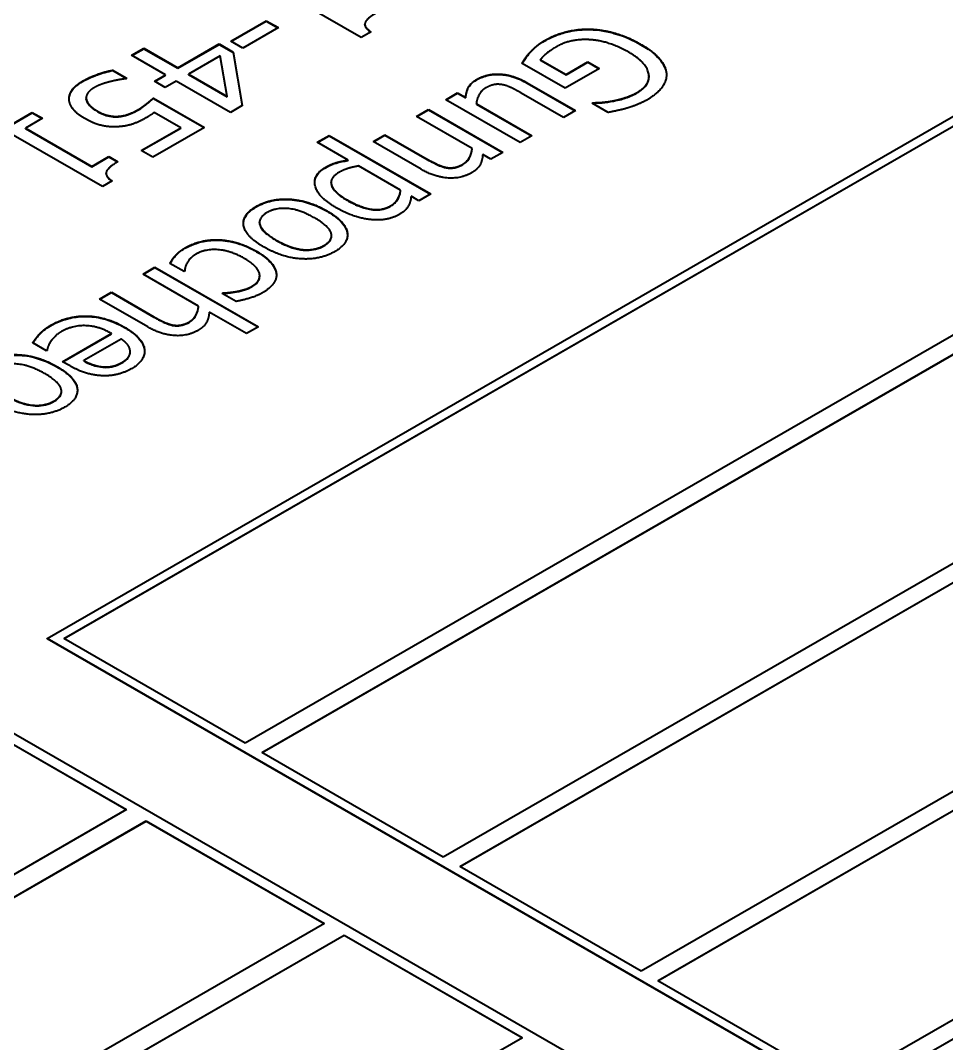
# Model space of a CAD drawing. Header units: millimetres. Extents: x 0 to 1682, y 0 to 1188.
# Drawn here: x 1440.91 to 1448.85, y 1063.9 to 1072.66 of the extents above; entities that cross this region are included whole.
import ezdxf

# ---------------------------------------------------------------- set-up
doc = ezdxf.new("R2010")
doc.units = ezdxf.units.MM
doc.header["$LTSCALE"] = 2
doc.layers.add('가시적인 것(ISO)', color=3, linetype='Continuous', lineweight=40)
doc.layers.add('가시적인 좁은 것(ISO)', color=3, linetype='Continuous', lineweight=35)

msp = doc.modelspace()

# ---------------------------------------------------------------- linework, layer by layer
at = {"layer": '가시적인 것(ISO)'}
for p, q in [((1441.139, 1067.3665), (1453.867, 1074.696)), ((1441.2805, 1067.3665), (1453.867, 1074.6145)), ((1453.867, 1074.6113), (1441.2833, 1067.3648)), ((1455.4226, 1073.7187), (1442.8361, 1066.4706)), ((1442.9775, 1066.3892), (1455.564, 1073.6373)), ((1455.564, 1073.634), (1442.9804, 1066.3876)), ((1443.8302, 1072.5152), (1443.0655, 1072.9556)), ((1457.1197, 1072.7414), (1444.5332, 1065.4934)), ((1442.7114, 1072.4832), (1443.0167, 1072.659)), ((1442.7142, 1072.4815), (1443.0167, 1072.6557)), ((1443.0167, 1072.659), (1443.1199, 1072.5996)), ((1443.0167, 1072.6557), (1443.0167, 1072.659)), ((1443.0167, 1072.6557), (1443.117, 1072.5979)), ((1443.8619, 1072.6257), (1443.8619, 1072.629)), ((1444.6746, 1065.4119), (1457.2611, 1072.66)), ((1457.2611, 1072.6567), (1444.6774, 1065.4103)), ((1443.1199, 1072.5996), (1442.8146, 1072.4238)), ((1443.9141, 1072.5635), (1443.8302, 1072.5152)), ((1442.2576, 1072.2543), (1442.6138, 1072.4594)), ((1442.2576, 1072.251), (1442.6138, 1072.4561)), ((1442.6138, 1072.4594), (1442.7334, 1072.3905)), ((1442.6138, 1072.4561), (1442.6138, 1072.4594)), ((1442.6138, 1072.4561), (1442.7334, 1072.3872)), ((1442.8146, 1072.4238), (1442.7114, 1072.4832)), ((1441.8622, 1072.3624), (1441.966, 1072.4222)), ((1442.1537, 1072.1945), (1441.8622, 1072.3624)), ((1441.865, 1072.3608), (1441.966, 1072.4189)), ((1441.966, 1072.4222), (1442.2576, 1072.2543)), ((1441.966, 1072.4189), (1441.966, 1072.4222)), ((1441.966, 1072.4189), (1442.2576, 1072.251)), ((1442.6206, 1072.358), (1442.349, 1072.2016)), ((1442.6805, 1072.0108), (1442.6206, 1072.358)), ((1442.7334, 1072.3905), (1442.8104, 1071.9312)), ((1442.7334, 1072.3872), (1442.7334, 1072.3905)), ((1442.7334, 1072.3872), (1442.8099, 1071.9309)), ((1445.5787, 1072.0801), (1445.2081, 1072.2936)), ((1445.3662, 1072.3244), (1445.5856, 1072.1981)), ((1445.3662, 1072.3212), (1445.3662, 1072.3244)), ((1445.3662, 1072.3212), (1445.5856, 1072.1949)), ((1445.5856, 1072.1981), (1445.7719, 1072.3054)), ((1445.5856, 1072.1949), (1445.7719, 1072.3022)), ((1445.7719, 1072.3054), (1445.8709, 1072.2484)), ((1445.7719, 1072.3022), (1445.7719, 1072.3054)), ((1445.7719, 1072.3022), (1445.8681, 1072.2468)), ((1441.7013, 1072.2349), (1441.8216, 1072.1656)), ((1441.7013, 1072.2316), (1441.7013, 1072.2349)), ((1441.7013, 1072.2316), (1441.8188, 1072.164)), ((1442.0582, 1072.1395), (1442.1537, 1072.1945)), ((1442.061, 1072.1378), (1442.1537, 1072.1912)), ((1442.1537, 1072.1912), (1442.1537, 1072.1945)), ((1442.2576, 1072.251), (1442.2576, 1072.2543)), ((1442.349, 1072.2016), (1442.6805, 1072.0108)), ((1442.349, 1072.1984), (1442.349, 1072.2016)), ((1442.349, 1072.1984), (1442.6805, 1072.0075)), ((1445.8709, 1072.2484), (1445.5787, 1072.0801)), ((1445.5856, 1072.1949), (1445.5856, 1072.1981)), ((1446.2965, 1072.1767), (1446.2965, 1072.18)), ((1441.8216, 1072.1656), (1441.8141, 1072.1612)), ((1442.1496, 1072.0868), (1442.0582, 1072.1395)), ((1442.2452, 1072.1418), (1442.1496, 1072.0868)), ((1442.7107, 1071.8738), (1442.2452, 1072.1418)), ((1445.2528, 1072.1269), (1445.666, 1071.8889)), ((1445.2528, 1072.1236), (1445.6632, 1071.8872)), ((1441.4734, 1071.9952), (1441.4734, 1071.9984)), ((1442.0492, 1071.9965), (1442.4866, 1071.7447)), ((1442.0492, 1071.9932), (1442.0492, 1071.9965)), ((1442.6805, 1072.0075), (1442.6805, 1072.0108)), ((1444.5541, 1071.9819), (1444.6559, 1072.0405)), ((1444.557, 1071.9803), (1444.6559, 1072.0373)), ((1444.6559, 1072.0405), (1444.726, 1072.0001)), ((1444.6559, 1072.0373), (1444.6559, 1072.0405)), ((1444.6559, 1072.0373), (1444.726, 1071.9969)), ((1444.726, 1071.9969), (1444.726, 1072.0001)), ((1445.5642, 1071.8303), (1445.2012, 1072.0393)), ((1441.4744, 1071.9837), (1441.4744, 1071.987)), ((1442.0492, 1071.9932), (1442.4837, 1071.743)), ((1442.8104, 1071.9312), (1442.7107, 1071.8738)), ((1445.1909, 1071.6152), (1444.5541, 1071.9819)), ((1444.8168, 1071.9479), (1445.2926, 1071.6739)), ((1444.8168, 1071.9446), (1444.8168, 1071.9479)), ((1444.8168, 1071.9446), (1445.2898, 1071.6722)), ((1445.8097, 1071.951), (1445.8187, 1071.9562)), ((1445.9459, 1071.8726), (1445.8097, 1071.951)), ((1445.8126, 1071.9494), (1445.8187, 1071.9529)), ((1445.8187, 1071.9529), (1445.8187, 1071.9562)), ((1440.6183, 1071.6461), (1441.0116, 1071.8726)), ((1440.6211, 1071.6444), (1441.0116, 1071.8693)), ((1441.0982, 1071.8227), (1440.9518, 1071.7383)), ((1441.0116, 1071.8726), (1441.0982, 1071.8227)), ((1441.0116, 1071.8693), (1441.0116, 1071.8726)), ((1441.0116, 1071.8693), (1441.0954, 1071.821)), ((1441.7391, 1071.836), (1441.7391, 1071.8393)), ((1442.283, 1071.7423), (1442.0568, 1071.8726)), ((1444.3052, 1071.8386), (1444.407, 1071.8972)), ((1444.781, 1071.5646), (1444.3052, 1071.8386)), ((1444.308, 1071.8369), (1444.407, 1071.8939)), ((1444.407, 1071.8972), (1445.0437, 1071.5305)), ((1444.407, 1071.8939), (1444.407, 1071.8972)), ((1444.407, 1071.8939), (1445.0409, 1071.5289)), ((1445.666, 1071.8889), (1445.5642, 1071.8303)), ((1440.9518, 1071.7383), (1441.5204, 1071.4109)), ((1440.9518, 1071.7351), (1440.9518, 1071.7383)), ((1440.9518, 1071.7351), (1441.5204, 1071.4076)), ((1441.9447, 1071.5475), (1442.283, 1071.7423)), ((1441.9475, 1071.5458), (1442.283, 1071.739)), ((1442.4866, 1071.7447), (1442.0444, 1071.4901)), ((1442.283, 1071.739), (1442.283, 1071.7423)), ((1458.8167, 1071.7642), (1446.2302, 1064.5161)), ((1441.6126, 1071.2382), (1440.8479, 1071.6785)), ((1443.4526, 1071.6176), (1443.5543, 1071.6762)), ((1443.4554, 1071.616), (1443.5543, 1071.673)), ((1443.5543, 1071.6762), (1444.4255, 1071.1745)), ((1443.5543, 1071.673), (1443.5543, 1071.6762)), ((1443.5543, 1071.673), (1444.4227, 1071.1729)), ((1443.9318, 1071.6236), (1444.0336, 1071.6822)), ((1443.9347, 1071.6219), (1444.0336, 1071.6789)), ((1444.0336, 1071.6822), (1444.3967, 1071.4731)), ((1444.0336, 1071.6789), (1444.0336, 1071.6822)), ((1444.0336, 1071.6789), (1444.3967, 1071.4698)), ((1445.2926, 1071.6739), (1445.1909, 1071.6152)), ((1446.3716, 1064.4347), (1458.9581, 1071.6827)), ((1458.9581, 1071.6795), (1446.3745, 1064.433)), ((1443.7194, 1071.464), (1443.4526, 1071.6176)), ((1444.3451, 1071.3856), (1443.9318, 1071.6236)), ((1444.781, 1071.5613), (1444.781, 1071.5646)), ((1441.5204, 1071.4109), (1441.6669, 1071.4952)), ((1441.5204, 1071.4076), (1441.6669, 1071.4919)), ((1441.6669, 1071.4952), (1441.7446, 1071.4505)), ((1441.6669, 1071.4919), (1441.6669, 1071.4952)), ((1441.6669, 1071.4919), (1441.7418, 1071.4488)), ((1442.0444, 1071.4901), (1441.9447, 1071.5475)), ((1444.9419, 1071.4719), (1444.8711, 1071.5127)), ((1445.0437, 1071.5305), (1444.9419, 1071.4719)), ((1441.5204, 1071.4076), (1441.5204, 1071.4109)), ((1443.7194, 1071.4607), (1443.7194, 1071.464)), ((1444.1677, 1071.2058), (1443.806, 1071.4141)), ((1444.5583, 1071.3989), (1444.5583, 1071.4022)), ((1441.6443, 1071.3487), (1441.6443, 1071.352)), ((1441.6965, 1071.2865), (1441.6126, 1071.2382)), ((1443.5726, 1071.2692), (1443.5726, 1071.2725)), ((1444.1677, 1071.2025), (1444.1677, 1071.2058)), ((1444.3238, 1071.1159), (1444.2571, 1071.1543)), ((1444.4255, 1071.1745), (1444.3238, 1071.1159)), ((1442.959, 1070.9281), (1442.959, 1070.9313)), ((1443.576, 1070.8143), (1443.576, 1070.8176)), ((1460.5138, 1070.7869), (1447.9273, 1063.5388)), ((1448.0687, 1063.4574), (1460.6552, 1070.7055)), ((1460.6552, 1070.7022), (1448.0715, 1063.4557)), ((1442.2368, 1070.6418), (1442.2368, 1070.6451)), ((1441.9611, 1070.4887), (1442.0629, 1070.5473)), ((1441.9639, 1070.4871), (1442.0629, 1070.544)), ((1442.0629, 1070.5473), (1442.9492, 1070.0369)), ((1442.0629, 1070.544), (1442.0629, 1070.5473)), ((1442.0629, 1070.544), (1442.9464, 1070.0353)), ((1442.3118, 1070.5109), (1442.1915, 1070.5802)), ((1442.318, 1070.5144), (1442.3118, 1070.5109)), ((1442.4369, 1070.2147), (1441.9611, 1070.4887)), ((1442.9601, 1070.4699), (1442.9601, 1070.4732)), ((1441.5877, 1070.2737), (1441.6895, 1070.3323)), ((1441.6895, 1070.3323), (1442.0526, 1070.1232)), ((1441.6895, 1070.329), (1441.6895, 1070.3323)), ((1442.001, 1070.0357), (1441.5877, 1070.2737)), ((1441.5906, 1070.272), (1441.6895, 1070.329)), ((1441.6895, 1070.329), (1442.0526, 1070.1199)), ((1442.6377, 1070.3232), (1442.6439, 1070.3267)), ((1442.7581, 1070.2539), (1442.6377, 1070.3232)), ((1442.6406, 1070.3215), (1442.6439, 1070.3235)), ((1442.6439, 1070.3235), (1442.6439, 1070.3267)), ((1442.4369, 1070.2114), (1442.4369, 1070.2147)), ((1442.8474, 1069.9783), (1442.527, 1070.1628)), ((1442.2141, 1070.0491), (1442.2141, 1070.0523)), ((1442.9492, 1070.0369), (1442.8474, 1069.9783)), ((1441.1318, 1069.8314), (1441.0149, 1069.8987)), ((1441.2714, 1069.7375), (1441.6909, 1069.9791)), ((1441.2742, 1069.7359), (1441.6909, 1069.9758)), ((1441.7727, 1069.932), (1441.4523, 1069.7474)), ((1441.6909, 1069.9758), (1441.6909, 1069.9791)), ((1441.138, 1069.8349), (1441.1318, 1069.8314)), ((1441.8499, 1069.8203), (1441.8499, 1069.8235)), ((1441.3299, 1069.7039), (1441.2714, 1069.7375)), ((1441.4523, 1069.7442), (1441.4523, 1069.7474)), ((1441.2614, 1069.4814), (1441.2614, 1069.4847)), ((1454.3129, 1059.7802), (1441.139, 1067.3665)), ((1441.139, 1067.3632), (1441.139, 1067.3665)), ((1454.3129, 1059.7769), (1441.139, 1067.3632)), ((1442.8361, 1066.4706), (1441.2805, 1067.3665)), ((1440.2905, 1066.8778), (1453.867, 1059.0597)), ((1440.2905, 1066.7801), (1441.8179, 1065.9006)), ((1441.815, 1065.8989), (1440.2905, 1066.7768)), ((1444.5332, 1065.4934), (1442.9775, 1066.3892)), ((1441.8179, 1065.9006), (1415.966, 1051.0135)), ((1416.1357, 1050.9158), (1441.9876, 1065.8028)), ((1441.9876, 1065.7996), (1416.1386, 1050.9141)), ((1441.9876, 1065.7996), (1441.9876, 1065.8028)), ((1441.9876, 1065.8028), (1443.5149, 1064.9233)), ((1443.5121, 1064.9217), (1441.9876, 1065.7996)), ((1446.2302, 1064.5161), (1444.6746, 1065.4119)), ((1443.5149, 1064.9233), (1417.6631, 1050.0362)), ((1417.8328, 1049.9385), (1443.6846, 1064.8256)), ((1443.6846, 1064.8223), (1417.8356, 1049.9368)), ((1443.6846, 1064.8223), (1443.6846, 1064.8256)), ((1443.6846, 1064.8256), (1445.212, 1063.946)), ((1445.2091, 1063.9444), (1443.6846, 1064.8223)), ((1447.9273, 1063.5388), (1446.3716, 1064.4347)), ((1445.212, 1063.946), (1419.3602, 1049.0589))]:
    msp.add_line(p, q, dxfattribs=at)
for points, degree in [([(1443.9622, 1072.7275), (1443.879, 1072.6796), (1443.8501, 1072.6059), (1443.9141, 1072.5635)], 2), ([(1445.4033, 1072.49), (1445.4886, 1072.5391), (1445.6853, 1072.589), (1445.7919, 1072.5862)], 2), ([(1445.7919, 1072.5862), (1445.8991, 1072.583), (1446.1198, 1072.5185), (1446.2278, 1072.4563)], 2), ([(1445.2789, 1072.3898), (1445.3064, 1072.4199), (1445.358, 1072.4638), (1445.4033, 1072.49)], 2), ([(1445.5051, 1072.4361), (1445.4597, 1072.41), (1445.3834, 1072.3502), (1445.3662, 1072.3244)], 2), ([(1445.7891, 1072.4959), (1445.71, 1072.501), (1445.5663, 1072.4714), (1445.5051, 1072.4361)], 2), ([(1446.1198, 1072.3902), (1446.0346, 1072.4393), (1445.8689, 1072.4911), (1445.7891, 1072.4959)], 2), ([(1446.2278, 1072.4563), (1446.3303, 1072.3973), (1446.4382, 1072.2726), (1446.4451, 1072.21)], 2), ([(1445.2081, 1072.2936), (1445.2191, 1072.311), (1445.2583, 1072.3676), (1445.2789, 1072.3898)], 2), ([(1446.1975, 1072.0461), (1446.3138, 1072.113), (1446.2732, 1072.3019), (1446.1198, 1072.3902)], 2), ([(1441.4421, 1072.141), (1441.4998, 1072.1743), (1441.6387, 1072.2234), (1441.7013, 1072.2349)], 2), ([(1444.8216, 1072.1565), (1444.8608, 1072.1791), (1444.9585, 1072.2037), (1445.0141, 1072.2017)], 2), ([(1445.0141, 1072.2017), (1445.0692, 1072.1993), (1445.1881, 1072.1641), (1445.2528, 1072.1269)], 2), ([(1446.4451, 1072.21), (1446.4513, 1072.1494), (1446.3681, 1072.0318), (1446.2821, 1071.9823)], 2), ([(1446.4451, 1072.2067), (1446.4456, 1072.2021), (1446.4458, 1072.1974), (1446.4459, 1072.1927)], 3), ([(1441.3272, 1071.9791), (1441.3231, 1072.0211), (1441.3795, 1072.105), (1441.4421, 1072.141)], 2), ([(1441.539, 1072.0836), (1441.5067, 1072.065), (1441.4696, 1072.0151), (1441.4744, 1071.987)], 2), ([(1441.6813, 1072.1371), (1441.638, 1072.1256), (1441.572, 1072.1026), (1441.539, 1072.0836)], 2), ([(1441.8141, 1072.1612), (1441.7921, 1072.1597), (1441.7205, 1072.147), (1441.6813, 1072.1371)], 2), ([(1444.726, 1072.0001), (1444.7295, 1072.052), (1444.7694, 1072.1265), (1444.8216, 1072.1565)], 2), ([(1445.0396, 1072.1102), (1445.0025, 1072.1173), (1444.9364, 1072.1055), (1444.8966, 1072.0825)], 2), ([(1445.2012, 1072.0393), (1445.1503, 1072.0686), (1445.0767, 1072.1031), (1445.0396, 1072.1102)], 2), ([(1441.4734, 1071.9952), (1441.4734, 1071.9914), (1441.4737, 1071.9876), (1441.4744, 1071.9837)], 3), ([(1441.911, 1071.8932), (1441.9543, 1071.9181), (1442.0286, 1071.9775), (1442.0492, 1071.9965)], 2), ([(1444.8966, 1072.0825), (1444.8594, 1072.0611), (1444.8196, 1071.9867), (1444.8168, 1071.9479)], 2), ([(1445.9919, 1071.9736), (1446.0421, 1071.9827), (1446.1487, 1072.018), (1446.1975, 1072.0461)], 2), ([(1441.4606, 1071.8207), (1441.3994, 1071.8559), (1441.332, 1071.9375), (1441.3272, 1071.9791)], 2), ([(1441.4744, 1071.987), (1441.4799, 1071.9609), (1441.5259, 1071.9098), (1441.5713, 1071.8837)], 2), ([(1445.8187, 1071.9562), (1445.8572, 1071.957), (1445.9342, 1071.9625), (1445.9919, 1071.9736)], 2), ([(1446.1095, 1071.9099), (1446.0745, 1071.8992), (1445.9775, 1071.8782), (1445.9459, 1071.8726)], 2), ([(1446.2821, 1071.9823), (1446.2416, 1071.959), (1446.1549, 1071.9233), (1446.1095, 1071.9099)], 2), ([(1441.7487, 1071.7506), (1441.6765, 1071.7455), (1441.5376, 1071.7763), (1441.4606, 1071.8207)], 2), ([(1441.5713, 1071.8837), (1441.6167, 1071.8575), (1441.6979, 1071.8377), (1441.7391, 1071.8393)], 2), ([(1441.7391, 1071.8393), (1441.7838, 1071.8405), (1441.8691, 1071.869), (1441.911, 1071.8932)], 2), ([(1441.9887, 1071.8278), (1441.9268, 1071.7922), (1441.8196, 1071.755), (1441.7487, 1071.7506)], 2), ([(1442.0568, 1071.8726), (1442.0403, 1071.8599), (1442.0038, 1071.8365), (1441.9887, 1071.8278)], 2), ([(1444.7013, 1071.4299), (1444.7391, 1071.4517), (1444.7769, 1071.5226), (1444.781, 1071.5646)], 2), ([(1444.3967, 1071.4731), (1444.4407, 1071.4478), (1444.5246, 1071.4089), (1444.5583, 1071.4022)], 2), ([(1444.8711, 1071.5127), (1444.8691, 1071.4616), (1444.8257, 1071.3844), (1444.7762, 1071.3559)], 2), ([(1441.7446, 1071.4505), (1441.6614, 1071.4025), (1441.6325, 1071.3289), (1441.6965, 1071.2865)], 2), ([(1443.6169, 1071.0557), (1443.4574, 1071.1476), (1443.4134, 1071.3393), (1443.5241, 1071.403)], 2), ([(1443.5241, 1071.403), (1443.5688, 1071.4287), (1443.6602, 1071.4561), (1443.7194, 1071.464)], 2), ([(1443.806, 1071.4141), (1443.7462, 1071.4026), (1443.674, 1071.3785), (1443.6375, 1071.3575)], 2), ([(1444.7762, 1071.3559), (1444.6868, 1071.3044), (1444.4627, 1071.3179), (1444.3451, 1071.3856)], 2), ([(1444.5583, 1071.4022), (1444.5947, 1071.3955), (1444.6628, 1071.4078), (1444.7013, 1071.4299)], 2), ([(1443.6375, 1071.3575), (1443.5584, 1071.3119), (1443.5928, 1071.1908), (1443.7097, 1071.1234)], 2), ([(1442.9306, 1071.0676), (1443.0565, 1071.1401), (1443.3817, 1071.1191), (1443.5371, 1071.0296)], 2), ([(1443.7097, 1071.1234), (1443.8191, 1071.0605), (1444.0054, 1071.0292), (1444.0797, 1071.072)], 2), ([(1444.0797, 1071.072), (1444.123, 1071.0969), (1444.1629, 1071.1666), (1444.1677, 1071.2058)], 2), ([(1444.2571, 1071.1543), (1444.2557, 1071.1116), (1444.211, 1071.0304), (1444.1567, 1070.9991)], 2), ([(1442.9973, 1070.7188), (1442.8364, 1070.8114), (1442.8082, 1070.9971), (1442.9306, 1071.0676)], 2), ([(1443.4319, 1070.969), (1443.3116, 1071.0383), (1443.1019, 1071.0601), (1443.0228, 1071.0146)], 2), ([(1444.1567, 1070.9991), (1444.0522, 1070.9389), (1443.7627, 1070.9718), (1443.6169, 1071.0557)], 2), ([(1443.0228, 1071.0146), (1442.9444, 1070.9694), (1442.9802, 1070.8498), (1443.1026, 1070.7793)], 2), ([(1443.511, 1070.7334), (1443.5901, 1070.7789), (1443.5557, 1070.8977), (1443.4319, 1070.969)], 2), ([(1443.5371, 1071.0296), (1443.6967, 1070.9377), (1443.7249, 1070.7504), (1443.6031, 1070.6803)], 2), ([(1442.32, 1070.712), (1442.3819, 1070.7477), (1442.527, 1070.7845), (1442.6054, 1070.7821)], 2), ([(1442.6054, 1070.7821), (1442.6831, 1070.7801), (1442.8495, 1070.7318), (1442.9334, 1070.6835)], 2), ([(1443.1026, 1070.7793), (1443.2263, 1070.7081), (1443.4319, 1070.6879), (1443.511, 1070.7334)], 2), ([(1442.2368, 1070.6451), (1442.2547, 1070.6649), (1442.2877, 1070.6934), (1442.32, 1070.712)], 2), ([(1442.8282, 1070.6229), (1442.7161, 1070.6875), (1442.4974, 1070.7065), (1442.4149, 1070.659)], 2), ([(1442.9334, 1070.6835), (1443.0173, 1070.6352), (1443.0971, 1070.5402), (1443.1026, 1070.4958)], 2), ([(1443.6031, 1070.6803), (1443.4807, 1070.6099), (1443.1576, 1070.6265), (1442.9973, 1070.7188)], 2), ([(1442.1915, 1070.5802), (1442.199, 1070.5932), (1442.2231, 1070.6316), (1442.2368, 1070.6451)], 2), ([(1442.4149, 1070.659), (1442.3654, 1070.6305), (1442.3187, 1070.5536), (1442.318, 1070.5144)], 2), ([(1442.8935, 1070.3834), (1442.9726, 1070.4289), (1442.943, 1070.5568), (1442.8282, 1070.6229)], 2), ([(1443.1026, 1070.4958), (1443.1087, 1070.4511), (1443.0469, 1070.364), (1442.9857, 1070.3287)], 2), ([(1443.1026, 1070.4926), (1443.1032, 1070.4881), (1443.1035, 1070.4837), (1443.1036, 1070.4793)], 3), ([(1442.6439, 1070.3267), (1442.6638, 1070.3271), (1442.723, 1070.3327), (1442.7608, 1070.3394)], 2), ([(1442.7608, 1070.3394), (1442.7924, 1070.345), (1442.8674, 1070.3683), (1442.8935, 1070.3834)], 2), ([(1442.9857, 1070.3287), (1442.9355, 1070.2998), (1442.8138, 1070.2638), (1442.7581, 1070.2539)], 2), ([(1442.3572, 1070.08), (1442.395, 1070.1018), (1442.4328, 1070.1727), (1442.4369, 1070.2147)], 2), ([(1442.527, 1070.1628), (1442.5249, 1070.1117), (1442.4816, 1070.0345), (1442.4321, 1070.006)], 2), ([(1441.1683, 1070.0488), (1441.3127, 1070.1319), (1441.6434, 1070.1252), (1441.8016, 1070.0341)], 2), ([(1442.0526, 1070.1232), (1442.0966, 1070.0979), (1442.1804, 1070.0591), (1442.2141, 1070.0523)], 2), ([(1442.2141, 1070.0523), (1442.2506, 1070.0456), (1442.3187, 1070.0579), (1442.3572, 1070.08)], 2), ([(1441.0713, 1069.9723), (1441.0919, 1069.9945), (1441.1311, 1070.0274), (1441.1683, 1070.0488)], 2), ([(1441.2625, 1069.9953), (1441.2295, 1069.9763), (1441.1806, 1069.93), (1441.1669, 1069.9078)], 2), ([(1441.6909, 1069.9791), (1441.5802, 1070.0428), (1441.3567, 1070.0496), (1441.2625, 1069.9953)], 2), ([(1441.8016, 1070.0341), (1441.957, 1069.9446), (1441.9865, 1069.7494), (1441.8614, 1069.6773)], 2), ([(1442.4321, 1070.006), (1442.3427, 1069.9545), (1442.1186, 1069.968), (1442.001, 1070.0357)], 2), ([(1441.0149, 1069.8987), (1441.0252, 1069.9133), (1441.0562, 1069.9565), (1441.0713, 1069.9723)], 2), ([(1441.1669, 1069.9078), (1441.1531, 1069.884), (1441.1394, 1069.8484), (1441.138, 1069.8349)], 2), ([(1441.8497, 1069.8298), (1441.8476, 1069.8579), (1441.8098, 1069.9066), (1441.7727, 1069.932)], 2), ([(1441.7796, 1069.7316), (1441.8201, 1069.755), (1441.8518, 1069.8025), (1441.8497, 1069.8298)], 2), ([(1440.6161, 1069.7348), (1440.7419, 1069.8072), (1441.0672, 1069.7862), (1441.2226, 1069.6967)], 2), ([(1441.1174, 1069.6362), (1440.997, 1069.7055), (1440.7873, 1069.7272), (1440.7082, 1069.6817)], 2), ([(1441.4523, 1069.7474), (1441.497, 1069.7233), (1441.5774, 1069.6967), (1441.6145, 1069.6936)], 2), ([(1441.6145, 1069.6936), (1441.6565, 1069.69), (1441.7383, 1069.7078), (1441.7796, 1069.7316)], 2), ([(1441.1965, 1069.4006), (1441.2755, 1069.4461), (1441.2412, 1069.5649), (1441.1174, 1069.6362)], 2), ([(1441.2226, 1069.6967), (1441.3821, 1069.6049), (1441.4103, 1069.4176), (1441.2886, 1069.3475)], 2), ([(1441.6152, 1069.6172), (1441.5458, 1069.6191), (1441.4062, 1069.6599), (1441.3299, 1069.7039)], 2), ([(1441.8614, 1069.6773), (1441.805, 1069.6449), (1441.684, 1069.6148), (1441.6152, 1069.6172)], 2), ([(1441.2886, 1069.3475), (1441.1662, 1069.277), (1440.843, 1069.2936), (1440.6828, 1069.3859)], 2), ([(1440.788, 1069.4465), (1440.9118, 1069.3752), (1441.1174, 1069.355), (1441.1965, 1069.4006)], 2)]:
    msp.add_open_spline(points, degree=degree, dxfattribs=at)
for points, knots in [([(1443.8619, 1072.6257), (1443.8619, 1072.6166), (1443.8653, 1072.6077), (1443.8802, 1072.5857), (1443.8951, 1072.5731), (1443.9114, 1072.562)], [-0.03170663, -0.03170663, -0.03170663, -0.03170663, -0.01978743, -0.01978743, -0.00100409, -0.00100409, -0.00100409, -0.00100409]), ([(1445.4033, 1072.4867), (1445.4345, 1072.5046), (1445.4683, 1072.5209), (1445.5394, 1072.548), (1445.5766, 1072.5592), (1445.6723, 1072.5793), (1445.7312, 1072.5845), (1445.7919, 1072.5829)], [-0.1094442, -0.1094442, -0.1094442, -0.1094442, -0.0764086, -0.0764086, -0.0455615, -0.0455615, 0, 0, 0, 0]), ([(1445.7919, 1072.5829), (1445.8285, 1072.5818), (1445.8646, 1072.5782), (1445.9441, 1072.5653), (1445.9817, 1072.5556), (1446.0905, 1072.5238), (1446.1636, 1072.49), (1446.2278, 1072.453)], [-0.1102144, -0.1102144, -0.1102144, -0.1102144, -0.0915163, -0.0915163, -0.0681294, -0.0681294, 0, 0, 0, 0]), ([(1445.2789, 1072.3865), (1445.2952, 1072.4043), (1445.3126, 1072.4219), (1445.3521, 1072.4555), (1445.3783, 1072.4723), (1445.4033, 1072.4867)], [-0.05271934, -0.05271934, -0.05271934, -0.05271934, -0.02656558, -0.02656558, 0, 0, 0, 0]), ([(1446.2278, 1072.453), (1446.3195, 1072.4002), (1446.3669, 1072.3541), (1446.4227, 1072.2836), (1446.4408, 1072.246), (1446.4451, 1072.2067)], [-0.1010123, -0.1010123, -0.1010123, -0.1010123, -0.0512306, -0.0512306, 0, 0, 0, 0]), ([(1445.2096, 1072.2927), (1445.2208, 1072.3103), (1445.2351, 1072.3309), (1445.2504, 1072.353), (1445.2638, 1072.3703), (1445.2789, 1072.3865)], [-0.03112874, -0.03112874, -0.03112874, -0.03112874, -0.0238809, -0.0238809, 0, 0, 0, 0]), ([(1441.4421, 1072.1378), (1441.4952, 1072.1684), (1441.5439, 1072.1866), (1441.6104, 1072.2101), (1441.6552, 1072.2232), (1441.7013, 1072.2316)], [-0.05861252, -0.05861252, -0.05861252, -0.05861252, -0.03626951, -0.03626951, 0, 0, 0, 0]), ([(1444.8216, 1072.1533), (1444.8365, 1072.1618), (1444.8527, 1072.1695), (1444.8835, 1072.1809), (1444.9028, 1072.1872), (1444.9543, 1072.1974), (1444.9839, 1072.1995), (1445.0141, 1072.1984)], [-0.06519005, -0.06519005, -0.06519005, -0.06519005, -0.04083245, -0.04083245, -0.02274527, -0.02274527, 0, 0, 0, 0]), ([(1445.0141, 1072.1984), (1445.0332, 1072.1976), (1445.052, 1072.1954), (1445.0936, 1072.1882), (1445.1143, 1072.1827), (1445.1742, 1072.1649), (1445.2166, 1072.1444), (1445.2528, 1072.1236)], [-0.05987922, -0.05987922, -0.05987922, -0.05987922, -0.05040547, -0.05040547, -0.03831234, -0.03831234, 0, 0, 0, 0]), ([(1446.1975, 1072.0428), (1446.2145, 1072.0526), (1446.23, 1072.0632), (1446.2561, 1072.0856), (1446.2667, 1072.0972), (1446.2898, 1072.131), (1446.2965, 1072.1536), (1446.2965, 1072.1767)], [-0.2319582, -0.2319582, -0.2319582, -0.2319582, -0.2003238, -0.2003238, -0.1702621, -0.1702621, -0.1171754, -0.1171754, -0.1171754, -0.1171754]), ([(1441.3267, 1071.9882), (1441.3269, 1071.9988), (1441.3286, 1072.0093), (1441.3376, 1072.0389), (1441.3472, 1072.0542), (1441.3742, 1072.0919), (1441.4048, 1072.1163), (1441.4421, 1072.1378)], [-0.06056554, -0.06056554, -0.06056554, -0.06056554, -0.05307498, -0.05307498, -0.03947407, -0.03947407, 0, 0, 0, 0]), ([(1444.726, 1071.9969), (1444.7286, 1072.0355), (1444.7377, 1072.0714), (1444.7724, 1072.1197), (1444.7944, 1072.1376), (1444.8216, 1072.1533)], [-0.06807418, -0.06807418, -0.06807418, -0.06807418, -0.02887334, -0.02887334, 0, 0, 0, 0]), ([(1445.9919, 1071.9703), (1446.0413, 1071.9793), (1446.0804, 1071.9921), (1446.133, 1072.0095), (1446.1669, 1072.0252), (1446.1975, 1072.0428)], [-0.04550665, -0.04550665, -0.04550665, -0.04550665, -0.03248246, -0.03248246, 0, 0, 0, 0]), ([(1441.4744, 1071.9837), (1441.4791, 1071.9611), (1441.4931, 1071.9429), (1441.5201, 1071.913), (1441.545, 1071.8956), (1441.5713, 1071.8804)], [-0.04388084, -0.04388084, -0.04388084, -0.04388084, -0.02795964, -0.02795964, 0, 0, 0, 0]), ([(1441.911, 1071.8899), (1441.9538, 1071.9145), (1441.9815, 1071.9365), (1442.0098, 1071.9592), (1442.0324, 1071.9777), (1442.0492, 1071.9932)], [-0.03682437, -0.03682437, -0.03682437, -0.03682437, -0.0238375, -0.0238375, 0, 0, 0, 0]), ([(1445.8187, 1071.9529), (1445.8444, 1071.9534), (1445.8701, 1071.9546), (1445.9251, 1071.9586), (1445.9594, 1071.9641), (1445.9919, 1071.9703)], [-0.04799963, -0.04799963, -0.04799963, -0.04799963, -0.02569689, -0.02569689, 0, 0, 0, 0]), ([(1441.5713, 1071.8804), (1441.5872, 1071.8712), (1441.6049, 1071.8623), (1441.6371, 1071.8498), (1441.6529, 1071.8448), (1441.6942, 1071.8369), (1441.7164, 1071.8352), (1441.7391, 1071.836)], [-0.05405512, -0.05405512, -0.05405512, -0.05405512, -0.03261297, -0.03261297, -0.01706878, -0.01706878, 0, 0, 0, 0]), ([(1441.7391, 1071.836), (1441.7542, 1071.8364), (1441.7689, 1071.8379), (1441.804, 1071.8442), (1441.8195, 1071.8492), (1441.8574, 1071.8618), (1441.8857, 1071.8753), (1441.911, 1071.8899)], [-0.0370555, -0.0370555, -0.0370555, -0.0370555, -0.03287275, -0.03287275, -0.02685488, -0.02685488, 0, 0, 0, 0]), ([(1444.7013, 1071.4267), (1444.7143, 1071.4342), (1444.7252, 1071.4426), (1444.7477, 1071.4653), (1444.7548, 1071.4779), (1444.7714, 1071.509), (1444.7785, 1071.5351), (1444.781, 1071.5613)], [-0.04783413, -0.04783413, -0.04783413, -0.04783413, -0.04228344, -0.04228344, -0.03417336, -0.03417336, 0, 0, 0, 0]), ([(1444.3967, 1071.4698), (1444.4334, 1071.4487), (1444.4719, 1071.429), (1444.5187, 1071.4097), (1444.5384, 1071.4029), (1444.5583, 1071.3989)], [-0.04331503, -0.04331503, -0.04331503, -0.04331503, -0.0157872, -0.0157872, 0, 0, 0, 0]), ([(1443.4317, 1071.2727), (1443.4317, 1071.2736), (1443.4318, 1071.2745), (1443.4326, 1071.298), (1443.4398, 1071.32), (1443.4707, 1071.3632), (1443.4944, 1071.3827), (1443.5241, 1071.3997)], [-0.06203543, -0.06203543, -0.06203543, -0.06203543, -0.06087064, -0.06087064, -0.03143348, -0.03143348, 0, 0, 0, 0]), ([(1443.5241, 1071.3997), (1443.5653, 1071.4235), (1443.598, 1071.4342), (1443.6474, 1071.449), (1443.6832, 1071.4559), (1443.7194, 1071.4607)], [-0.04174994, -0.04174994, -0.04174994, -0.04174994, -0.02781373, -0.02781373, 0, 0, 0, 0]), ([(1444.5583, 1071.3989), (1444.5719, 1071.3964), (1444.586, 1071.3951), (1444.6168, 1071.3959), (1444.63, 1071.3982), (1444.6623, 1071.4066), (1444.6828, 1071.416), (1444.7013, 1071.4267)], [-0.03855405, -0.03855405, -0.03855405, -0.03855405, -0.0297502, -0.0297502, -0.01964082, -0.01964082, 0, 0, 0, 0]), ([(1441.6443, 1071.3487), (1441.6443, 1071.3395), (1441.6477, 1071.3306), (1441.6626, 1071.3086), (1441.6776, 1071.2961), (1441.6939, 1071.285)], [-0.03170663, -0.03170663, -0.03170663, -0.03170663, -0.01978743, -0.01978743, -0.00100409, -0.00100409, -0.00100409, -0.00100409]), ([(1443.5726, 1071.2692), (1443.5726, 1071.2664), (1443.5727, 1071.2636), (1443.5758, 1071.2381), (1443.5883, 1071.2185), (1443.6274, 1071.1724), (1443.668, 1071.1442), (1443.7097, 1071.1202)], [-0.06951505, -0.06951505, -0.06951505, -0.06951505, -0.06668763, -0.06668763, -0.04422001, -0.04422001, 0, 0, 0, 0]), ([(1442.9306, 1071.0643), (1442.9502, 1071.0756), (1442.9713, 1071.0859), (1443.0155, 1071.103), (1443.0381, 1071.1099), (1443.1025, 1071.1243), (1443.1446, 1071.1282), (1443.2284, 1071.1269), (1443.2816, 1071.1223), (1443.4161, 1071.0879), (1443.4809, 1071.0587), (1443.5371, 1071.0263)], [-0.2314011, -0.2314011, -0.2314011, -0.2314011, -0.1968434, -0.1968434, -0.1646481, -0.1646481, -0.1102897, -0.1102897, -0.0596216, -0.0596216, 0, 0, 0, 0]), ([(1443.7097, 1071.1202), (1443.74, 1071.1028), (1443.7734, 1071.0857), (1443.8367, 1071.0603), (1443.8677, 1071.0502), (1443.9194, 1071.04), (1443.9398, 1071.0373), (1443.9816, 1071.0375), (1444.0006, 1071.0398), (1444.0419, 1071.0499), (1444.062, 1071.0585), (1444.0797, 1071.0687)], [-0.1123021, -0.1123021, -0.1123021, -0.1123021, -0.0777525, -0.0777525, -0.0500389, -0.0500389, -0.0335925, -0.0335925, -0.0187046, -0.0187046, 0, 0, 0, 0]), ([(1444.0797, 1071.0687), (1444.0941, 1071.077), (1444.1066, 1071.0861), (1444.1279, 1071.1063), (1444.1364, 1071.1172), (1444.1483, 1071.138), (1444.1629, 1071.1636), (1444.1677, 1071.2025)], [-0.1715276, -0.1715276, -0.1715276, -0.1715276, -0.1117562, -0.1117562, -0.0508267, -0.0508267, 0, 0, 0, 0]), ([(1442.8209, 1070.9216), (1442.8209, 1070.9216), (1442.8209, 1070.9216), (1442.8213, 1070.9466), (1442.8294, 1070.9707), (1442.8656, 1071.0205), (1442.8951, 1071.0438), (1442.9306, 1071.0643)], [-0.07029154, -0.07029154, -0.07029154, -0.07029154, -0.07026923, -0.07026923, -0.03775459, -0.03775459, 0, 0, 0, 0]), ([(1443.5371, 1071.0263), (1443.5698, 1071.0075), (1443.6006, 1070.9871), (1443.6501, 1070.946), (1443.67, 1070.9254), (1443.7073, 1070.8704), (1443.712, 1070.8431), (1443.7122, 1070.8233)], [-0.13063328, -0.13063328, -0.13063328, -0.13063328, -0.1123019, -0.1123019, -0.09621194, -0.09621194, -0.07167785, -0.07167785, -0.07167785, -0.07167785]), ([(1442.959, 1070.9281), (1442.959, 1070.925), (1442.9592, 1070.9219), (1442.9625, 1070.8972), (1442.9746, 1070.8781), (1443.0145, 1070.8321), (1443.0561, 1070.8028), (1443.1026, 1070.7761)], [-0.07846513, -0.07846513, -0.07846513, -0.07846513, -0.07477469, -0.07477469, -0.04926273, -0.04926273, 0, 0, 0, 0]), ([(1442.32, 1070.7088), (1442.343, 1070.722), (1442.368, 1070.734), (1442.4207, 1070.7538), (1442.4487, 1070.7622), (1442.5189, 1070.7766), (1442.5615, 1070.7802), (1442.6054, 1070.7788)], [-0.08044573, -0.08044573, -0.08044573, -0.08044573, -0.05591261, -0.05591261, -0.03295889, -0.03295889, 0, 0, 0, 0]), ([(1442.6054, 1070.7788), (1442.6322, 1070.7782), (1442.6586, 1070.7755), (1442.7157, 1070.7663), (1442.7437, 1070.7593), (1442.8282, 1070.7347), (1442.8844, 1070.7085), (1442.9334, 1070.6802)], [-0.08662132, -0.08662132, -0.08662132, -0.08662132, -0.07091029, -0.07091029, -0.05195137, -0.05195137, 0, 0, 0, 0]), ([(1443.1026, 1070.7761), (1443.1316, 1070.7593), (1443.1635, 1070.743), (1443.2242, 1070.7183), (1443.2539, 1070.7083), (1443.3196, 1070.6942), (1443.3467, 1070.6928), (1443.3916, 1070.6929), (1443.4156, 1070.6957), (1443.466, 1070.7079), (1443.49, 1070.718), (1443.511, 1070.7301)], [-0.085957, -0.085957, -0.085957, -0.085957, -0.06934265, -0.06934265, -0.05592497, -0.05592497, -0.04101288, -0.04101288, -0.02228505, -0.02228505, 0, 0, 0, 0]), ([(1443.511, 1070.7301), (1443.5238, 1070.7375), (1443.5354, 1070.7456), (1443.5542, 1070.7625), (1443.5615, 1070.7712), (1443.573, 1070.7915), (1443.576, 1070.8028), (1443.576, 1070.8143)], [-0.13544963, -0.13544963, -0.13544963, -0.13544963, -0.11875979, -0.11875979, -0.10326441, -0.10326441, -0.0846095, -0.0846095, -0.0846095, -0.0846095]), ([(1442.2368, 1070.6418), (1442.2474, 1070.6535), (1442.2586, 1070.665), (1442.2844, 1070.6873), (1442.3033, 1070.6991), (1442.32, 1070.7088)], [-0.03468952, -0.03468952, -0.03468952, -0.03468952, -0.01771379, -0.01771379, 0, 0, 0, 0]), ([(1442.1929, 1070.5793), (1442.1987, 1070.5893), (1442.2048, 1070.5993), (1442.218, 1070.6202), (1442.2265, 1070.6317), (1442.2368, 1070.6418)], [-0.02904957, -0.02904957, -0.02904957, -0.02904957, -0.01530542, -0.01530542, 0, 0, 0, 0]), ([(1442.9334, 1070.6802), (1443.0127, 1070.6346), (1443.0469, 1070.5984), (1443.0854, 1070.5479), (1443.0991, 1070.5207), (1443.1026, 1070.4926)], [-0.07189776, -0.07189776, -0.07189776, -0.07189776, -0.03670663, -0.03670663, 0, 0, 0, 0]), ([(1442.8935, 1070.3801), (1442.9056, 1070.387), (1442.9165, 1070.3946), (1442.9347, 1070.4106), (1442.942, 1070.4188), (1442.9562, 1070.4413), (1442.9601, 1070.4554), (1442.9601, 1070.4699)], [-0.16299094, -0.16299094, -0.16299094, -0.16299094, -0.14024749, -0.14024749, -0.1186812, -0.1186812, -0.08495467, -0.08495467, -0.08495467, -0.08495467]), ([(1442.6439, 1070.3235), (1442.6635, 1070.3239), (1442.6855, 1070.3259), (1442.7158, 1070.3287), (1442.7392, 1070.3323), (1442.7608, 1070.3361)], [-0.02298038, -0.02298038, -0.02298038, -0.02298038, -0.01694551, -0.01694551, 0, 0, 0, 0]), ([(1442.7608, 1070.3361), (1442.7896, 1070.3412), (1442.8161, 1070.3491), (1442.8531, 1070.3606), (1442.8749, 1070.3694), (1442.8935, 1070.3801)], [-0.03157786, -0.03157786, -0.03157786, -0.03157786, -0.01976727, -0.01976727, 0, 0, 0, 0]), ([(1442.3572, 1070.0768), (1442.3702, 1070.0843), (1442.3811, 1070.0928), (1442.4036, 1070.1154), (1442.4107, 1070.128), (1442.4273, 1070.1591), (1442.4344, 1070.1852), (1442.4369, 1070.2114)], [-0.04783413, -0.04783413, -0.04783413, -0.04783413, -0.04228344, -0.04228344, -0.03417336, -0.03417336, 0, 0, 0, 0]), ([(1441.1683, 1070.0455), (1441.1936, 1070.0601), (1441.221, 1070.0736), (1441.2773, 1070.0957), (1441.3058, 1070.1046), (1441.3805, 1070.1213), (1441.4265, 1070.126), (1441.5112, 1070.1248), (1441.5613, 1070.121), (1441.6888, 1070.0882), (1441.7492, 1070.061), (1441.8016, 1070.0308)], [-0.25738, -0.25738, -0.25738, -0.25738, -0.2101741, -0.2101741, -0.167381, -0.167381, -0.1045278, -0.1045278, -0.0555574, -0.0555574, 0, 0, 0, 0]), ([(1442.0526, 1070.1199), (1442.0893, 1070.0988), (1442.1277, 1070.0791), (1442.1746, 1070.0598), (1442.1943, 1070.053), (1442.2141, 1070.0491)], [-0.04331503, -0.04331503, -0.04331503, -0.04331503, -0.0157872, -0.0157872, 0, 0, 0, 0]), ([(1442.2141, 1070.0491), (1442.2278, 1070.0465), (1442.2419, 1070.0452), (1442.2727, 1070.046), (1442.2859, 1070.0483), (1442.3182, 1070.0567), (1442.3387, 1070.0661), (1442.3572, 1070.0768)], [-0.03855405, -0.03855405, -0.03855405, -0.03855405, -0.0297502, -0.0297502, -0.01964082, -0.01964082, 0, 0, 0, 0]), ([(1441.0713, 1069.9691), (1441.0836, 1069.9823), (1441.0968, 1069.9953), (1441.1271, 1070.0208), (1441.1489, 1070.0343), (1441.1683, 1070.0455)], [-0.03994906, -0.03994906, -0.03994906, -0.03994906, -0.02053288, -0.02053288, 0, 0, 0, 0]), ([(1441.8016, 1070.0308), (1441.8337, 1070.0123), (1441.8636, 1069.9923), (1441.9121, 1069.9512), (1441.9315, 1069.9305), (1441.9672, 1069.876), (1441.9731, 1069.8474), (1441.9733, 1069.825)], [-0.14210217, -0.14210217, -0.14210217, -0.14210217, -0.1209944, -0.1209944, -0.10207716, -0.10207716, -0.07397148, -0.07397148, -0.07397148, -0.07397148]), ([(1441.0166, 1069.8977), (1441.0267, 1069.9121), (1441.0376, 1069.9274), (1441.0497, 1069.9441), (1441.06, 1069.9572), (1441.0713, 1069.9691)], [-0.02367367, -0.02367367, -0.02367367, -0.02367367, -0.01762699, -0.01762699, 0, 0, 0, 0]), ([(1441.7796, 1069.7283), (1441.7925, 1069.7358), (1441.8046, 1069.7439), (1441.8275, 1069.7633), (1441.8337, 1069.7718), (1441.8459, 1069.791), (1441.8499, 1069.8055), (1441.8499, 1069.8203)], [-0.03522729, -0.03522729, -0.03522729, -0.03522729, -0.02935181, -0.02935181, -0.02212217, -0.02212217, -0.00272689, -0.00272689, -0.00272689, -0.00272689]), ([(1440.6161, 1069.7315), (1440.6356, 1069.7427), (1440.6567, 1069.753), (1440.7009, 1069.7701), (1440.7235, 1069.7771), (1440.788, 1069.7914), (1440.83, 1069.7954), (1440.9138, 1069.7941), (1440.9671, 1069.7895), (1441.1016, 1069.755), (1441.1664, 1069.7258), (1441.2226, 1069.6935)], [-0.2314011, -0.2314011, -0.2314011, -0.2314011, -0.1968434, -0.1968434, -0.1646481, -0.1646481, -0.1102897, -0.1102897, -0.0596216, -0.0596216, 0, 0, 0, 0]), ([(1441.4523, 1069.7442), (1441.4852, 1069.7264), (1441.5167, 1069.7127), (1441.5688, 1069.6971), (1441.5913, 1069.6923), (1441.6145, 1069.6903)], [-0.04407769, -0.04407769, -0.04407769, -0.04407769, -0.01765231, -0.01765231, 0, 0, 0, 0]), ([(1441.6145, 1069.6903), (1441.6293, 1069.689), (1441.6441, 1069.6889), (1441.6771, 1069.6914), (1441.6922, 1069.6943), (1441.7316, 1069.7039), (1441.7575, 1069.7156), (1441.7796, 1069.7283)], [-0.03904079, -0.03904079, -0.03904079, -0.03904079, -0.03201187, -0.03201187, -0.02341156, -0.02341156, 0, 0, 0, 0]), ([(1441.2226, 1069.6935), (1441.2553, 1069.6746), (1441.2861, 1069.6542), (1441.3355, 1069.6131), (1441.3555, 1069.5926), (1441.3928, 1069.5376), (1441.3975, 1069.5102), (1441.3977, 1069.4904)], [-0.13063328, -0.13063328, -0.13063328, -0.13063328, -0.1123019, -0.1123019, -0.09621194, -0.09621194, -0.07167785, -0.07167785, -0.07167785, -0.07167785]), ([(1441.1965, 1069.3973), (1441.2093, 1069.4047), (1441.2209, 1069.4127), (1441.2397, 1069.4297), (1441.247, 1069.4383), (1441.2585, 1069.4586), (1441.2614, 1069.4699), (1441.2614, 1069.4814)], [-0.13544963, -0.13544963, -0.13544963, -0.13544963, -0.11875979, -0.11875979, -0.10326441, -0.10326441, -0.0846095, -0.0846095, -0.0846095, -0.0846095]), ([(1440.788, 1069.4432), (1440.8171, 1069.4265), (1440.849, 1069.4101), (1440.9096, 1069.3854), (1440.9393, 1069.3754), (1441.0051, 1069.3614), (1441.0321, 1069.36), (1441.077, 1069.3601), (1441.101, 1069.3628), (1441.1515, 1069.375), (1441.1754, 1069.3852), (1441.1965, 1069.3973)], [-0.085957, -0.085957, -0.085957, -0.085957, -0.06934265, -0.06934265, -0.05592497, -0.05592497, -0.04101288, -0.04101288, -0.02228505, -0.02228505, 0, 0, 0, 0])]:
    msp.add_open_spline(points, degree=3, knots=knots, dxfattribs=at)
at = {"layer": '가시적인 좁은 것(ISO)'}
for p, q in [((1445.7919, 1072.5829), (1445.7919, 1072.5862)), ((1445.4033, 1072.4867), (1445.4033, 1072.49)), ((1446.2278, 1072.453), (1446.2278, 1072.4563)), ((1445.2789, 1072.3865), (1445.2789, 1072.3898)), ((1445.0141, 1072.1984), (1445.0141, 1072.2017)), ((1446.4451, 1072.2067), (1446.4451, 1072.21)), ((1441.4421, 1072.1378), (1441.4421, 1072.141)), ((1444.8216, 1072.1533), (1444.8216, 1072.1565)), ((1445.2528, 1072.1236), (1445.2528, 1072.1269)), ((1446.1975, 1072.0428), (1446.1975, 1072.0461)), ((1445.9919, 1071.9703), (1445.9919, 1071.9736)), ((1441.5713, 1071.8804), (1441.5713, 1071.8837)), ((1441.911, 1071.8899), (1441.911, 1071.8932)), ((1444.3967, 1071.4698), (1444.3967, 1071.4731)), ((1443.5241, 1071.3997), (1443.5241, 1071.403)), ((1444.7013, 1071.4267), (1444.7013, 1071.4299)), ((1443.7097, 1071.1202), (1443.7097, 1071.1234)), ((1442.9306, 1071.0643), (1442.9306, 1071.0676)), ((1444.0797, 1071.0687), (1444.0797, 1071.072)), ((1443.5371, 1071.0263), (1443.5371, 1071.0296)), ((1442.6054, 1070.7788), (1442.6054, 1070.7821)), ((1443.1026, 1070.7761), (1443.1026, 1070.7793)), ((1442.32, 1070.7088), (1442.32, 1070.712)), ((1442.9334, 1070.6802), (1442.9334, 1070.6835)), ((1443.511, 1070.7301), (1443.511, 1070.7334)), ((1443.1026, 1070.4926), (1443.1026, 1070.4958)), ((1442.7608, 1070.3361), (1442.7608, 1070.3394)), ((1442.8935, 1070.3801), (1442.8935, 1070.3834)), ((1442.0526, 1070.1199), (1442.0526, 1070.1232)), ((1442.3572, 1070.0768), (1442.3572, 1070.08)), ((1441.1683, 1070.0455), (1441.1683, 1070.0488)), ((1441.8016, 1070.0308), (1441.8016, 1070.0341)), ((1441.0713, 1069.9691), (1441.0713, 1069.9723)), ((1441.7796, 1069.7283), (1441.7796, 1069.7316)), ((1441.2226, 1069.6935), (1441.2226, 1069.6967)), ((1441.6145, 1069.6903), (1441.6145, 1069.6936)), ((1441.1965, 1069.3973), (1441.1965, 1069.4006))]:
    msp.add_line(p, q, dxfattribs=at)

doc.saveas('drawing.dxf')
